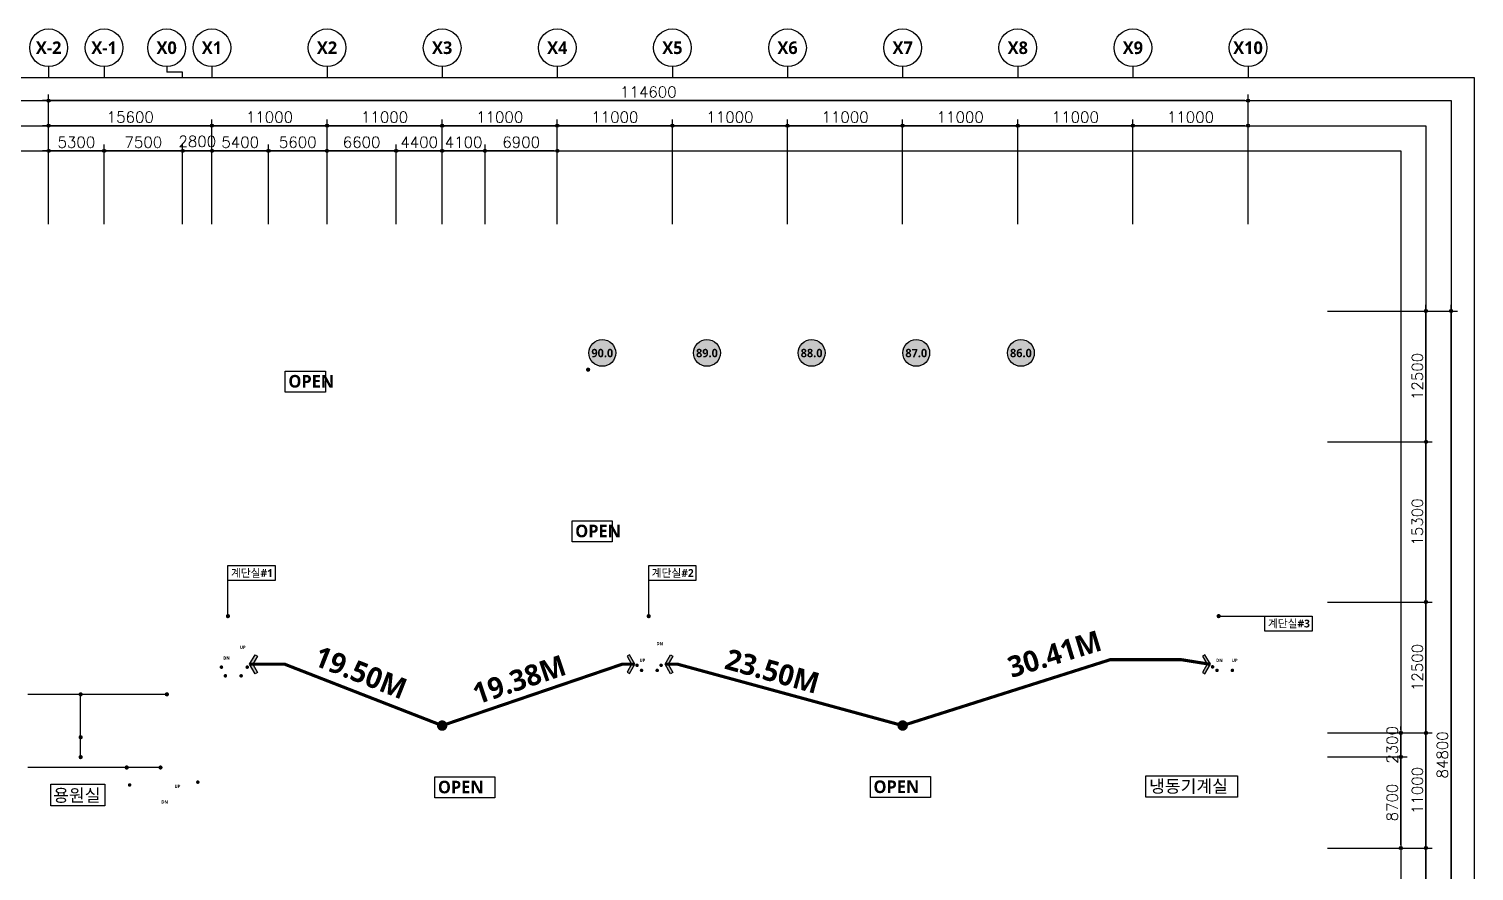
# Model space of a CAD drawing. Header units: millimetres. Extents: x 7833 to 190005487, y 7641 to 455456909.
# Drawn here: x 317895 to 455982, y 89215 to 169666 of the extents above; entities that cross this region are included whole.
import ezdxf
from ezdxf.enums import TextEntityAlignment as Align

# ---------------------------------------------------------------- set-up
doc = ezdxf.new("R2010")
doc.units = ezdxf.units.MM
doc.header["$LTSCALE"] = 200
doc.header["$MEASUREMENT"] = 0
doc.header["$PDSIZE"] = -10
doc.linetypes.add('HID', pattern=[2, 1.1, -0.9])
doc.layers.get('0').update_dxf_attribs({"linetype": 'CONTINUOUS'})
doc.layers.get('Defpoints').update_dxf_attribs({"color": 153, "linetype": 'CONTINUOUS'})
for name, color, linetype in [('A-ANNO-TEXT2', 3, 'CONTINUOUS'), ('DIM', 1, 'CONTINUOUS'), ('X-SEC-종$0$A-ST-AXIS-BUB', 7, 'CONTINUOUS'), ('도로레벨', 5, 'CONTINUOUS'), ('피난거리 계단 50', 130, 'HID')]:
    doc.layers.add(name, color=color, linetype=linetype)
doc.layers.add('Defpoint', color=161, linetype='CONTINUOUS', plot=False)
doc.styles.add('SH_대대리576', font='')
doc.styles.get("Standard").update_dxf_attribs({"font": 'SIMPLEX.shx'})
doc.styles.get('SH_대대리576').set_extended_font_data('NanumGothic', bold=True)
doc.dimstyles.new('SHP 600', dxfattribs={"dimscale": 300, "dimtxt": 3.5, "dimasz": 1, "dimexe": 2, "dimexo": 2, "dimgap": 1, "dimtad": 1, "dimdec": 0, "dimzin": 0, "dimdsep": 46, "dimtxsty": 'Standard', "dimblk": 'DIMDOT', "dimcen": 0.09, "dimclrt": 3, "dimadec": 0, "dimazin": 1, "dimtfac": 1, "dimtdec": 0, "dimtix": 1, "dimtmove": 2, "dimatfit": 0, "dimldrblk": 'DIMDOT', "dimfxl": 1, "dimtolj": 1, "dimtzin": 0, "dimarcsym": 0})

# ---------------------------------------------------------------- blocks, each defined once
blk = doc.blocks.new('DIMDOT')
at = {"color": 0}
blk.add_line((-2, 0), (2, 0), dxfattribs=at)
for radius in [0.5, 0.25]:
    blk.add_circle((0, 0), radius, dxfattribs=at)
blk = doc.blocks.new('*D1753')
at = {"color": 0, "lineweight": -2}
for p, q in [((319782, 151016), (319782, 163416)), ((434382, 151016), (434382, 163416)), ((434082, 162816), (320082, 162816))]:
    blk.add_line(p, q, dxfattribs=at)
at = {"layer": 'Defpoints', "color": 0}
for p in [(319782, 162816), (319782, 150416), (434382, 150416)]:
    blk.add_point(p, dxfattribs=at)
at = {"color": 0, "linetype": 'ByBlock', "lineweight": -2, "xscale": 300, "yscale": 300, "zscale": 300, "rotation": 180}
blk.add_blockref('DIMDOT', (319782, 162816), dxfattribs=at)
at = {"color": 0, "linetype": 'ByBlock', "lineweight": -2, "xscale": 300, "yscale": 300, "zscale": 300}
blk.add_blockref('DIMDOT', (434382, 162816), dxfattribs=at)
at = {"color": 3, "insert": (377082, 163642), "char_height": 1050, "attachment_point": 5}
blk.add_mtext('\\A1;114600', dxfattribs=at)
blk = doc.blocks.new('*D1754')
at = {"color": 0, "lineweight": -2}
for p, q in [((335382, 151016), (335382, 161016)), ((346082, 160416), (335682, 160416)), ((346382, 151016), (346382, 161016))]:
    blk.add_line(p, q, dxfattribs=at)
at = {"layer": 'Defpoints', "color": 0}
for p in [(335382, 160416), (335382, 150416), (346382, 150416)]:
    blk.add_point(p, dxfattribs=at)
at = {"color": 0, "linetype": 'ByBlock', "lineweight": -2, "xscale": 300, "yscale": 300, "zscale": 300, "rotation": 180}
blk.add_blockref('DIMDOT', (335382, 160416), dxfattribs=at)
at = {"color": 0, "linetype": 'ByBlock', "lineweight": -2, "xscale": 300, "yscale": 300, "zscale": 300}
blk.add_blockref('DIMDOT', (346382, 160416), dxfattribs=at)
at = {"color": 3, "insert": (340882, 161242), "char_height": 1050, "attachment_point": 5}
blk.add_mtext('\\A1;11000', dxfattribs=at)
blk = doc.blocks.new('*D1755')
at = {"color": 0, "lineweight": -2}
for p, q in [((346382, 151016), (346382, 161016)), ((357082, 160416), (346682, 160416)), ((357382, 151016), (357382, 161016))]:
    blk.add_line(p, q, dxfattribs=at)
at = {"layer": 'Defpoints', "color": 0}
for p in [(346382, 160416), (346382, 150416), (357382, 150416)]:
    blk.add_point(p, dxfattribs=at)
at = {"color": 0, "linetype": 'ByBlock', "lineweight": -2, "xscale": 300, "yscale": 300, "zscale": 300, "rotation": 180}
blk.add_blockref('DIMDOT', (346382, 160416), dxfattribs=at)
at = {"color": 0, "linetype": 'ByBlock', "lineweight": -2, "xscale": 300, "yscale": 300, "zscale": 300}
blk.add_blockref('DIMDOT', (357382, 160416), dxfattribs=at)
at = {"color": 3, "insert": (351882, 161242), "char_height": 1050, "attachment_point": 5}
blk.add_mtext('\\A1;11000', dxfattribs=at)
blk = doc.blocks.new('*D1756')
at = {"color": 0, "lineweight": -2}
for p, q in [((357382, 151016), (357382, 161016)), ((368082, 160416), (357682, 160416)), ((368382, 151016), (368382, 161016))]:
    blk.add_line(p, q, dxfattribs=at)
at = {"layer": 'Defpoints', "color": 0}
for p in [(357382, 160416), (357382, 150416), (368382, 150416)]:
    blk.add_point(p, dxfattribs=at)
at = {"color": 0, "linetype": 'ByBlock', "lineweight": -2, "xscale": 300, "yscale": 300, "zscale": 300, "rotation": 180}
blk.add_blockref('DIMDOT', (357382, 160416), dxfattribs=at)
at = {"color": 0, "linetype": 'ByBlock', "lineweight": -2, "xscale": 300, "yscale": 300, "zscale": 300}
blk.add_blockref('DIMDOT', (368382, 160416), dxfattribs=at)
at = {"color": 3, "insert": (362882, 161242), "char_height": 1050, "attachment_point": 5}
blk.add_mtext('\\A1;11000', dxfattribs=at)
blk = doc.blocks.new('*D1757')
at = {"color": 0, "lineweight": -2}
for p, q in [((368382, 151016), (368382, 161016)), ((379082, 160416), (368682, 160416)), ((379382, 151016), (379382, 161016))]:
    blk.add_line(p, q, dxfattribs=at)
at = {"layer": 'Defpoints', "color": 0}
for p in [(368382, 160416), (368382, 150416), (379382, 150416)]:
    blk.add_point(p, dxfattribs=at)
at = {"color": 0, "linetype": 'ByBlock', "lineweight": -2, "xscale": 300, "yscale": 300, "zscale": 300, "rotation": 180}
blk.add_blockref('DIMDOT', (368382, 160416), dxfattribs=at)
at = {"color": 0, "linetype": 'ByBlock', "lineweight": -2, "xscale": 300, "yscale": 300, "zscale": 300}
blk.add_blockref('DIMDOT', (379382, 160416), dxfattribs=at)
at = {"color": 3, "insert": (373882, 161242), "char_height": 1050, "attachment_point": 5}
blk.add_mtext('\\A1;11000', dxfattribs=at)
blk = doc.blocks.new('*D1758')
at = {"color": 0, "lineweight": -2}
for p, q in [((379382, 151016), (379382, 161016)), ((390082, 160416), (379682, 160416)), ((390382, 151016), (390382, 161016))]:
    blk.add_line(p, q, dxfattribs=at)
at = {"layer": 'Defpoints', "color": 0}
for p in [(379382, 160416), (379382, 150416), (390382, 150416)]:
    blk.add_point(p, dxfattribs=at)
at = {"color": 0, "linetype": 'ByBlock', "lineweight": -2, "xscale": 300, "yscale": 300, "zscale": 300, "rotation": 180}
blk.add_blockref('DIMDOT', (379382, 160416), dxfattribs=at)
at = {"color": 0, "linetype": 'ByBlock', "lineweight": -2, "xscale": 300, "yscale": 300, "zscale": 300}
blk.add_blockref('DIMDOT', (390382, 160416), dxfattribs=at)
at = {"color": 3, "insert": (384882, 161242), "char_height": 1050, "attachment_point": 5}
blk.add_mtext('\\A1;11000', dxfattribs=at)
blk = doc.blocks.new('*D1759')
at = {"color": 0, "lineweight": -2}
for p, q in [((390382, 151016), (390382, 161016)), ((401082, 160416), (390682, 160416)), ((401382, 151016), (401382, 161016))]:
    blk.add_line(p, q, dxfattribs=at)
at = {"layer": 'Defpoints', "color": 0}
for p in [(390382, 160416), (390382, 150416), (401382, 150416)]:
    blk.add_point(p, dxfattribs=at)
at = {"color": 0, "linetype": 'ByBlock', "lineweight": -2, "xscale": 300, "yscale": 300, "zscale": 300, "rotation": 180}
blk.add_blockref('DIMDOT', (390382, 160416), dxfattribs=at)
at = {"color": 0, "linetype": 'ByBlock', "lineweight": -2, "xscale": 300, "yscale": 300, "zscale": 300}
blk.add_blockref('DIMDOT', (401382, 160416), dxfattribs=at)
at = {"color": 3, "insert": (395882, 161242), "char_height": 1050, "attachment_point": 5}
blk.add_mtext('\\A1;11000', dxfattribs=at)
blk = doc.blocks.new('*D1760')
at = {"color": 0, "lineweight": -2}
for p, q in [((401382, 151016), (401382, 161016)), ((412082, 160416), (401682, 160416)), ((412382, 151016), (412382, 161016))]:
    blk.add_line(p, q, dxfattribs=at)
at = {"layer": 'Defpoints', "color": 0}
for p in [(401382, 160416), (401382, 150416), (412382, 150416)]:
    blk.add_point(p, dxfattribs=at)
at = {"color": 0, "linetype": 'ByBlock', "lineweight": -2, "xscale": 300, "yscale": 300, "zscale": 300, "rotation": 180}
blk.add_blockref('DIMDOT', (401382, 160416), dxfattribs=at)
at = {"color": 0, "linetype": 'ByBlock', "lineweight": -2, "xscale": 300, "yscale": 300, "zscale": 300}
blk.add_blockref('DIMDOT', (412382, 160416), dxfattribs=at)
at = {"color": 3, "insert": (406882, 161242), "char_height": 1050, "attachment_point": 5}
blk.add_mtext('\\A1;11000', dxfattribs=at)
blk = doc.blocks.new('*D1761')
at = {"color": 0, "lineweight": -2}
for p, q in [((412382, 151016), (412382, 161016)), ((423082, 160416), (412682, 160416)), ((423382, 151016), (423382, 161016))]:
    blk.add_line(p, q, dxfattribs=at)
at = {"layer": 'Defpoints', "color": 0}
for p in [(412382, 160416), (412382, 150416), (423382, 150416)]:
    blk.add_point(p, dxfattribs=at)
at = {"color": 0, "linetype": 'ByBlock', "lineweight": -2, "xscale": 300, "yscale": 300, "zscale": 300, "rotation": 180}
blk.add_blockref('DIMDOT', (412382, 160416), dxfattribs=at)
at = {"color": 0, "linetype": 'ByBlock', "lineweight": -2, "xscale": 300, "yscale": 300, "zscale": 300}
blk.add_blockref('DIMDOT', (423382, 160416), dxfattribs=at)
at = {"color": 3, "insert": (417882, 161242), "char_height": 1050, "attachment_point": 5}
blk.add_mtext('\\A1;11000', dxfattribs=at)
blk = doc.blocks.new('*D1762')
at = {"color": 0, "lineweight": -2}
for p, q in [((423382, 151016), (423382, 161016)), ((434082, 160416), (423682, 160416)), ((434382, 151016), (434382, 161016))]:
    blk.add_line(p, q, dxfattribs=at)
at = {"layer": 'Defpoints', "color": 0}
for p in [(423382, 160416), (423382, 150416), (434382, 150416)]:
    blk.add_point(p, dxfattribs=at)
at = {"color": 0, "linetype": 'ByBlock', "lineweight": -2, "xscale": 300, "yscale": 300, "zscale": 300, "rotation": 180}
blk.add_blockref('DIMDOT', (423382, 160416), dxfattribs=at)
at = {"color": 0, "linetype": 'ByBlock', "lineweight": -2, "xscale": 300, "yscale": 300, "zscale": 300}
blk.add_blockref('DIMDOT', (434382, 160416), dxfattribs=at)
at = {"color": 3, "insert": (428882, 161242), "char_height": 1050, "attachment_point": 5}
blk.add_mtext('\\A1;11000', dxfattribs=at)
blk = doc.blocks.new('*D1763')
at = {"color": 0, "lineweight": -2}
for p, q in [((319782, 151016), (319782, 161016)), ((335082, 160416), (320082, 160416)), ((335382, 151016), (335382, 161016))]:
    blk.add_line(p, q, dxfattribs=at)
at = {"layer": 'Defpoints', "color": 0}
for p in [(319782, 160416), (319782, 150416), (335382, 150416)]:
    blk.add_point(p, dxfattribs=at)
at = {"color": 0, "linetype": 'ByBlock', "lineweight": -2, "xscale": 300, "yscale": 300, "zscale": 300, "rotation": 180}
blk.add_blockref('DIMDOT', (319782, 160416), dxfattribs=at)
at = {"color": 0, "linetype": 'ByBlock', "lineweight": -2, "xscale": 300, "yscale": 300, "zscale": 300}
blk.add_blockref('DIMDOT', (335382, 160416), dxfattribs=at)
at = {"color": 3, "insert": (327582, 161242), "char_height": 1050, "attachment_point": 5}
blk.add_mtext('\\A1;15600', dxfattribs=at)
blk = doc.blocks.new('*D1764')
at = {"color": 0, "lineweight": -2}
for p, q in [((319782, 151016), (319782, 158616)), ((324782, 158016), (320082, 158016)), ((325082, 151016), (325082, 158616))]:
    blk.add_line(p, q, dxfattribs=at)
at = {"layer": 'Defpoints', "color": 0}
for p in [(319782, 158016), (319782, 150416), (325082, 150416)]:
    blk.add_point(p, dxfattribs=at)
at = {"color": 0, "linetype": 'ByBlock', "lineweight": -2, "xscale": 300, "yscale": 300, "zscale": 300, "rotation": 180}
blk.add_blockref('DIMDOT', (319782, 158016), dxfattribs=at)
at = {"color": 0, "linetype": 'ByBlock', "lineweight": -2, "xscale": 300, "yscale": 300, "zscale": 300}
blk.add_blockref('DIMDOT', (325082, 158016), dxfattribs=at)
at = {"color": 3, "insert": (322432, 158842), "char_height": 1050, "attachment_point": 5}
blk.add_mtext('\\A1;5300', dxfattribs=at)
blk = doc.blocks.new('*D1765')
at = {"color": 0, "lineweight": -2}
for p, q in [((325082, 151016), (325082, 158616)), ((332282, 158016), (325382, 158016)), ((332582, 151016), (332582, 158616))]:
    blk.add_line(p, q, dxfattribs=at)
at = {"layer": 'Defpoints', "color": 0}
for p in [(325082, 158016), (325082, 150416), (332582, 150416)]:
    blk.add_point(p, dxfattribs=at)
at = {"color": 0, "linetype": 'ByBlock', "lineweight": -2, "xscale": 300, "yscale": 300, "zscale": 300, "rotation": 180}
blk.add_blockref('DIMDOT', (325082, 158016), dxfattribs=at)
at = {"color": 0, "linetype": 'ByBlock', "lineweight": -2, "xscale": 300, "yscale": 300, "zscale": 300}
blk.add_blockref('DIMDOT', (332582, 158016), dxfattribs=at)
at = {"color": 3, "insert": (328832, 158842), "char_height": 1050, "attachment_point": 5}
blk.add_mtext('\\A1;7500', dxfattribs=at)
blk = doc.blocks.new('*D1766')
at = {"color": 0, "lineweight": -2}
for p, q in [((332582, 151016), (332582, 158616)), ((335082, 158016), (332882, 158016)), ((335382, 151016), (335382, 158616))]:
    blk.add_line(p, q, dxfattribs=at)
at = {"layer": 'Defpoints', "color": 0}
for p in [(332582, 158016), (332582, 150416), (335382, 150416)]:
    blk.add_point(p, dxfattribs=at)
at = {"color": 0, "linetype": 'ByBlock', "lineweight": -2, "xscale": 300, "yscale": 300, "zscale": 300, "rotation": 180}
blk.add_blockref('DIMDOT', (332582, 158016), dxfattribs=at)
at = {"color": 0, "linetype": 'ByBlock', "lineweight": -2, "xscale": 300, "yscale": 300, "zscale": 300}
blk.add_blockref('DIMDOT', (335382, 158016), dxfattribs=at)
at = {"color": 3, "insert": (333982, 158917), "char_height": 1050, "attachment_point": 5}
blk.add_mtext('\\A1;2800', dxfattribs=at)
blk = doc.blocks.new('*D1767')
at = {"color": 0, "lineweight": -2}
for p, q in [((335382, 151016), (335382, 158616)), ((340482, 158016), (335682, 158016)), ((340782, 151016), (340782, 158616))]:
    blk.add_line(p, q, dxfattribs=at)
at = {"layer": 'Defpoints', "color": 0}
for p in [(335382, 158016), (335382, 150416), (340782, 150416)]:
    blk.add_point(p, dxfattribs=at)
at = {"color": 0, "linetype": 'ByBlock', "lineweight": -2, "xscale": 300, "yscale": 300, "zscale": 300, "rotation": 180}
blk.add_blockref('DIMDOT', (335382, 158016), dxfattribs=at)
at = {"color": 0, "linetype": 'ByBlock', "lineweight": -2, "xscale": 300, "yscale": 300, "zscale": 300}
blk.add_blockref('DIMDOT', (340782, 158016), dxfattribs=at)
at = {"color": 3, "insert": (338082, 158842), "char_height": 1050, "attachment_point": 5}
blk.add_mtext('\\A1;5400', dxfattribs=at)
blk = doc.blocks.new('*D1768')
at = {"color": 0, "lineweight": -2}
for p, q in [((340782, 151016), (340782, 158616)), ((346082, 158016), (341082, 158016)), ((346382, 151016), (346382, 158616))]:
    blk.add_line(p, q, dxfattribs=at)
at = {"layer": 'Defpoints', "color": 0}
for p in [(340782, 158016), (340782, 150416), (346382, 150416)]:
    blk.add_point(p, dxfattribs=at)
at = {"color": 0, "linetype": 'ByBlock', "lineweight": -2, "xscale": 300, "yscale": 300, "zscale": 300, "rotation": 180}
blk.add_blockref('DIMDOT', (340782, 158016), dxfattribs=at)
at = {"color": 0, "linetype": 'ByBlock', "lineweight": -2, "xscale": 300, "yscale": 300, "zscale": 300}
blk.add_blockref('DIMDOT', (346382, 158016), dxfattribs=at)
at = {"color": 3, "insert": (343582, 158842), "char_height": 1050, "attachment_point": 5}
blk.add_mtext('\\A1;5600', dxfattribs=at)
blk = doc.blocks.new('*D1769')
at = {"color": 0, "lineweight": -2}
for p, q in [((346382, 151016), (346382, 158616)), ((352682, 158016), (346682, 158016)), ((352982, 151016), (352982, 158616))]:
    blk.add_line(p, q, dxfattribs=at)
at = {"layer": 'Defpoints', "color": 0}
for p in [(346382, 158016), (346382, 150416), (352982, 150416)]:
    blk.add_point(p, dxfattribs=at)
at = {"color": 0, "linetype": 'ByBlock', "lineweight": -2, "xscale": 300, "yscale": 300, "zscale": 300, "rotation": 180}
blk.add_blockref('DIMDOT', (346382, 158016), dxfattribs=at)
at = {"color": 0, "linetype": 'ByBlock', "lineweight": -2, "xscale": 300, "yscale": 300, "zscale": 300}
blk.add_blockref('DIMDOT', (352982, 158016), dxfattribs=at)
at = {"color": 3, "insert": (349682, 158842), "char_height": 1050, "attachment_point": 5}
blk.add_mtext('\\A1;6600', dxfattribs=at)
blk = doc.blocks.new('*D1770')
at = {"color": 0, "lineweight": -2}
for p, q in [((352982, 151016), (352982, 158616)), ((357082, 158016), (353282, 158016)), ((357382, 151016), (357382, 158616))]:
    blk.add_line(p, q, dxfattribs=at)
at = {"layer": 'Defpoints', "color": 0}
for p in [(352982, 158016), (352982, 150416), (357382, 150416)]:
    blk.add_point(p, dxfattribs=at)
at = {"color": 0, "linetype": 'ByBlock', "lineweight": -2, "xscale": 300, "yscale": 300, "zscale": 300, "rotation": 180}
blk.add_blockref('DIMDOT', (352982, 158016), dxfattribs=at)
at = {"color": 0, "linetype": 'ByBlock', "lineweight": -2, "xscale": 300, "yscale": 300, "zscale": 300}
blk.add_blockref('DIMDOT', (357382, 158016), dxfattribs=at)
at = {"color": 3, "insert": (355182, 158842), "char_height": 1050, "attachment_point": 5}
blk.add_mtext('\\A1;4400', dxfattribs=at)
blk = doc.blocks.new('*D1771')
at = {"color": 0, "lineweight": -2}
for p, q in [((357382, 151016), (357382, 158616)), ((361182, 158016), (357682, 158016)), ((361482, 151016), (361482, 158616))]:
    blk.add_line(p, q, dxfattribs=at)
at = {"layer": 'Defpoints', "color": 0}
for p in [(357382, 158016), (357382, 150416), (361482, 150416)]:
    blk.add_point(p, dxfattribs=at)
at = {"color": 0, "linetype": 'ByBlock', "lineweight": -2, "xscale": 300, "yscale": 300, "zscale": 300, "rotation": 180}
blk.add_blockref('DIMDOT', (357382, 158016), dxfattribs=at)
at = {"color": 0, "linetype": 'ByBlock', "lineweight": -2, "xscale": 300, "yscale": 300, "zscale": 300}
blk.add_blockref('DIMDOT', (361482, 158016), dxfattribs=at)
at = {"color": 3, "insert": (359432, 158842), "char_height": 1050, "attachment_point": 5}
blk.add_mtext('\\A1;4100', dxfattribs=at)
blk = doc.blocks.new('*D1772')
at = {"color": 0, "lineweight": -2}
for p, q in [((361482, 151016), (361482, 158616)), ((368082, 158016), (361782, 158016)), ((368382, 151016), (368382, 158616))]:
    blk.add_line(p, q, dxfattribs=at)
at = {"layer": 'Defpoints', "color": 0}
for p in [(361482, 158016), (361482, 150416), (368382, 150416)]:
    blk.add_point(p, dxfattribs=at)
at = {"color": 0, "linetype": 'ByBlock', "lineweight": -2, "xscale": 300, "yscale": 300, "zscale": 300, "rotation": 180}
blk.add_blockref('DIMDOT', (361482, 158016), dxfattribs=at)
at = {"color": 0, "linetype": 'ByBlock', "lineweight": -2, "xscale": 300, "yscale": 300, "zscale": 300}
blk.add_blockref('DIMDOT', (368382, 158016), dxfattribs=at)
at = {"color": 3, "insert": (364932, 158842), "char_height": 1050, "attachment_point": 5}
blk.add_mtext('\\A1;6900', dxfattribs=at)
blk = doc.blocks.new('X-SEC-종$0$A-ST-AXIS-BUB-1')
at = {"layer": 'X-SEC-종$0$A-ST-AXIS-BUB'}
blk.add_line((0, 350), (0, 0), dxfattribs=at)
blk.add_circle((0, 950), 600, dxfattribs=at)
blk = doc.blocks.new('A$C75C439D1')
at = {"layer": 'X-SEC-종$0$A-ST-AXIS-BUB'}
blk.add_line((1800, 1050, -103000), (1800, 525, -103000), dxfattribs=at)
at = {"layer": 'X-SEC-종$0$A-ST-AXIS-BUB', "elevation": -103000}
blk.add_lwpolyline([(3323, 0), (3323, 525), (1800, 525)], dxfattribs=at)
at = {"layer": 'X-SEC-종$0$A-ST-AXIS-BUB'}
blk.add_circle((1800, 2850, -103000), 1800, dxfattribs=at)
blk = doc.blocks.new('*D1957')
at = {"color": 0, "lineweight": -2}
for p, q in [((441982, 142716), (451982, 142716)), ((451382, 130516), (451382, 142416)), ((441982, 130216), (451982, 130216))]:
    blk.add_line(p, q, dxfattribs=at)
at = {"layer": 'Defpoints', "color": 0}
for p in [(441382, 142716), (451382, 142716), (441382, 130216)]:
    blk.add_point(p, dxfattribs=at)
at = {"color": 0, "linetype": 'ByBlock', "lineweight": -2, "xscale": 300, "yscale": 300, "zscale": 300}
for p, rotation in [((451382, 142716), 90), ((451382, 130216), 270)]:
    blk.add_blockref('DIMDOT', p, dxfattribs=dict(at, rotation=rotation))
at = {"color": 3, "insert": (450556, 136466), "char_height": 1050, "attachment_point": 5, "rotation": 90}
blk.add_mtext('\\A1;12500', dxfattribs=at)
blk = doc.blocks.new('*D1958')
at = {"color": 0, "lineweight": -2}
for p, q in [((441982, 130216), (451982, 130216)), ((451382, 115216), (451382, 129916)), ((441982, 114916), (451982, 114916))]:
    blk.add_line(p, q, dxfattribs=at)
at = {"layer": 'Defpoints', "color": 0}
for p in [(441382, 130216), (451382, 130216), (441382, 114916)]:
    blk.add_point(p, dxfattribs=at)
at = {"color": 0, "linetype": 'ByBlock', "lineweight": -2, "xscale": 300, "yscale": 300, "zscale": 300}
for p, rotation in [((451382, 130216), 90), ((451382, 114916), 270)]:
    blk.add_blockref('DIMDOT', p, dxfattribs=dict(at, rotation=rotation))
at = {"color": 3, "insert": (450556, 122566), "char_height": 1050, "attachment_point": 5, "rotation": 90}
blk.add_mtext('\\A1;15300', dxfattribs=at)
blk = doc.blocks.new('*D1959')
at = {"color": 0, "lineweight": -2}
for p, q in [((441982, 114916), (451982, 114916)), ((451382, 102716), (451382, 114616)), ((441982, 102416), (451982, 102416))]:
    blk.add_line(p, q, dxfattribs=at)
at = {"layer": 'Defpoints', "color": 0}
for p in [(441382, 114916), (451382, 114916), (441382, 102416)]:
    blk.add_point(p, dxfattribs=at)
at = {"color": 0, "linetype": 'ByBlock', "lineweight": -2, "xscale": 300, "yscale": 300, "zscale": 300}
for p, rotation in [((451382, 114916), 90), ((451382, 102416), 270)]:
    blk.add_blockref('DIMDOT', p, dxfattribs=dict(at, rotation=rotation))
at = {"color": 3, "insert": (450556, 108666), "char_height": 1050, "attachment_point": 5, "rotation": 90}
blk.add_mtext('\\A1;12500', dxfattribs=at)
blk = doc.blocks.new('*D1960')
at = {"color": 0, "lineweight": -2}
for p, q in [((441982, 102416), (451982, 102416)), ((451382, 91716), (451382, 102116)), ((441982, 91416), (451982, 91416))]:
    blk.add_line(p, q, dxfattribs=at)
at = {"layer": 'Defpoints', "color": 0}
for p in [(441382, 102416), (451382, 102416), (441382, 91416)]:
    blk.add_point(p, dxfattribs=at)
at = {"color": 0, "linetype": 'ByBlock', "lineweight": -2, "xscale": 300, "yscale": 300, "zscale": 300}
for p, rotation in [((451382, 102416), 90), ((451382, 91416), 270)]:
    blk.add_blockref('DIMDOT', p, dxfattribs=dict(at, rotation=rotation))
at = {"color": 3, "insert": (450556, 96916), "char_height": 1050, "attachment_point": 5, "rotation": 90}
blk.add_mtext('\\A1;11000', dxfattribs=at)
blk = doc.blocks.new('*D1961')
at = {"color": 0, "lineweight": -2}
for p, q in [((441982, 102416), (449582, 102416)), ((448982, 102716), (448982, 103016)), ((448982, 100116), (448982, 102416)), ((441982, 100116), (449582, 100116)), ((448982, 99816), (448982, 99516))]:
    blk.add_line(p, q, dxfattribs=at)
at = {"layer": 'Defpoints', "color": 0}
for p in [(441382, 102416), (448982, 102416), (441382, 100116)]:
    blk.add_point(p, dxfattribs=at)
at = {"color": 0, "linetype": 'ByBlock', "lineweight": -2, "xscale": 300, "yscale": 300, "zscale": 300}
for p, rotation in [((448982, 102416), 270), ((448982, 100116), 90)]:
    blk.add_blockref('DIMDOT', p, dxfattribs=dict(at, rotation=rotation))
at = {"color": 3, "insert": (448156, 101266), "char_height": 1050, "attachment_point": 5, "rotation": 90}
blk.add_mtext('\\A1;2300', dxfattribs=at)
blk = doc.blocks.new('*D1962')
at = {"color": 0, "lineweight": -2}
for p, q in [((441982, 100116), (449582, 100116)), ((448982, 91716), (448982, 99816)), ((441982, 91416), (449582, 91416))]:
    blk.add_line(p, q, dxfattribs=at)
at = {"layer": 'Defpoints', "color": 0}
for p in [(441382, 100116), (448982, 100116), (441382, 91416)]:
    blk.add_point(p, dxfattribs=at)
at = {"color": 0, "linetype": 'ByBlock', "lineweight": -2, "xscale": 300, "yscale": 300, "zscale": 300}
for p, rotation in [((448982, 100116), 90), ((448982, 91416), 270)]:
    blk.add_blockref('DIMDOT', p, dxfattribs=dict(at, rotation=rotation))
at = {"color": 3, "insert": (448156, 95766), "char_height": 1050, "attachment_point": 5, "rotation": 90}
blk.add_mtext('\\A1;8700', dxfattribs=at)
blk = doc.blocks.new('*D1963')
at = {"color": 0, "lineweight": -2}
for p, q in [((441982, 91416), (451982, 91416)), ((451382, 80716), (451382, 91116)), ((441982, 80416), (451982, 80416))]:
    blk.add_line(p, q, dxfattribs=at)
at = {"layer": 'Defpoints', "color": 0}
for p in [(441382, 91416), (451382, 91416), (441382, 80416)]:
    blk.add_point(p, dxfattribs=at)
at = {"color": 0, "linetype": 'ByBlock', "lineweight": -2, "xscale": 300, "yscale": 300, "zscale": 300}
for p, rotation in [((451382, 91416), 90), ((451382, 80416), 270)]:
    blk.add_blockref('DIMDOT', p, dxfattribs=dict(at, rotation=rotation))
at = {"color": 3, "insert": (450556, 85916), "char_height": 1050, "attachment_point": 5, "rotation": 90}
blk.add_mtext('\\A1;11000', dxfattribs=at)
blk = doc.blocks.new('*D1966')
at = {"color": 0, "lineweight": -2}
for p, q in [((441982, 142716), (454382, 142716)), ((453782, 58216), (453782, 142416)), ((441982, 57916), (454382, 57916))]:
    blk.add_line(p, q, dxfattribs=at)
at = {"layer": 'Defpoints', "color": 0}
for p in [(441382, 142716), (453782, 142716), (441382, 57916)]:
    blk.add_point(p, dxfattribs=at)
at = {"color": 0, "linetype": 'ByBlock', "lineweight": -2, "xscale": 300, "yscale": 300, "zscale": 300}
for p, rotation in [((453782, 142716), 90), ((453782, 57916), 270)]:
    blk.add_blockref('DIMDOT', p, dxfattribs=dict(at, rotation=rotation))
at = {"color": 3, "insert": (452956, 100316), "char_height": 1050, "attachment_point": 5, "rotation": 90}
blk.add_mtext('\\A1;84800', dxfattribs=at)
blk = doc.blocks.new('*D1983')
at = {"color": 0, "lineweight": -2}
blk.add_arc((434382, 69416), 2037, 98.44788, 217.82515, dxfattribs=at)
at = {"layer": 'Defpoints', "color": 0}
for p in [(434382, 91716), (432931, 70846), (434382, 69416), (434382, 69416), (423382, 57916)]:
    blk.add_point(p, dxfattribs=at)
at = {"color": 0, "linetype": 'ByBlock', "lineweight": -2, "xscale": 300, "yscale": 300, "zscale": 300}
for p, rotation in [((434382, 71453), 4.223939572344534), ((432974, 67945), 312.0490904476734)]:
    blk.add_blockref('DIMDOT', p, dxfattribs=dict(at, rotation=rotation))
at = {"color": 3, "insert": (431699, 70493), "char_height": 1050, "attachment_point": 5, "rotation": 68.13652}
blk.add_mtext('\\A1;136%%d', dxfattribs=at)
blk = doc.blocks.new('A$C042448C2')
at = {"layer": '피난거리 계단 50', "linetype": 'HID', "ltscale": 5}
h = blk.add_hatch(color=256, dxfattribs=at)
h.dxf.hatch_style = 1
h.paths.add_polyline_path([(902, 0), (1804, 515), (1676, 739), (902, 296), (128, 739), (0, 515)])
at = {"layer": '피난거리 계단 50', "linetype": 'HID', "ltscale": 5, "elevation": 206000}
blk.add_lwpolyline([(902, 0), (1804, 515), (1676, 739), (902, 296), (128, 739), (0, 515), (902, 0)], dxfattribs=at)

msp = doc.modelspace()

# ---------------------------------------------------------------- hatches: boundary and pattern name
at = {"layer": '도로레벨', "linetype": 'Continuous', "true_color": 0xffffff}
h = msp.add_hatch(color=7, dxfattribs=at)
edge = h.paths.add_edge_path()
edge.add_arc((372681.8, 138716.3), 1279.4, 0, 360)
h = msp.add_hatch(color=7, dxfattribs=at)
edge = h.paths.add_edge_path()
edge.add_arc((382681.8, 138716.3), 1279.4, 0, 360)
h = msp.add_hatch(color=7, dxfattribs=at)
edge = h.paths.add_edge_path()
edge.add_arc((392681.8, 138716.3), 1279.4, 0, 360)
h = msp.add_hatch(color=7, dxfattribs=at)
edge = h.paths.add_edge_path()
edge.add_arc((402681.8, 138716.3), 1279.4, 0, 360)
h = msp.add_hatch(color=7, dxfattribs=at)
edge = h.paths.add_edge_path()
edge.add_arc((412681.8, 138716.3), 1279.4, 0, 360)

# ---------------------------------------------------------------- linework, layer by layer
at = {"elevation": 103000}
for points in [[(342388.2, 136986.8), (346229.5, 136986.8), (346229.5, 134968.6), (342388.2, 134968.6)], [(369795.1, 122682.6), (373636.3, 122682.6), (373636.3, 120664.4), (369795.1, 120664.4)], [(336912.8, 118395.3), (341422.8, 118395.3), (341422.8, 116965.3), (336912.8, 116965.3)], [(377116.8, 118395.3), (381626.8, 118395.3), (381626.8, 116965.3), (377116.8, 116965.3)], [(435992.8, 113570.3), (440502.8, 113570.3), (440502.8, 112140.3), (435992.8, 112140.3)], [(356674.3, 98222.4), (362410.2, 98222.4), (362410.2, 96204.2), (356674.3, 96204.2)], [(398294.8, 98252.2), (404030.7, 98252.2), (404030.7, 96234.1), (398294.8, 96234.1)], [(424603.7, 98301.7), (433382.3, 98301.7), (433382.3, 96283.5), (424603.7, 96283.5)], [(319991, 97530), (325148.1, 97530), (325148.1, 95452.9), (319991, 95452.9)]]:
    msp.add_lwpolyline(points, close=True, dxfattribs=at)
at = {"const_width": 200, "elevation": 103000}
for points in [[(371226.8, 137115.3, 1), (371426.8, 137115.3, 1)], [(336812.8, 113570.3, 1), (337012.8, 113570.3, 1)], [(377016.8, 113570.3, 1), (377216.8, 113570.3, 1)], [(431476.8, 113570.3, 1), (431676.8, 113570.3, 1)], [(322737.7, 106099.7, 1), (322937.7, 106099.7, 1)], [(330975.9, 106099.7, 1), (331175.9, 106099.7, 1)], [(322737.7, 102000.3, 1), (322937.7, 102000.3, 1)], [(322737.7, 100105.3, 1), (322937.7, 100105.3, 1)], [(327137.8, 99110.3, 1), (327337.8, 99110.3, 1)], [(330367.8, 99110.3, 1), (330567.8, 99110.3, 1)]]:
    msp.add_lwpolyline(points, format="xyb", close=True, dxfattribs=at)
at = {"elevation": 103000}
for points in [[(336912.8, 113570.3), (336912.8, 116965.3)], [(377116.8, 113570.3), (377116.8, 116965.3)], [(431576.8, 113570.3), (435992.8, 113570.3)], [(331075.9, 106099.7), (317807.8, 106099.7)], [(322837.7, 100105.3), (322837.7, 106099.7)], [(330467.8, 99110.3), (327237.8, 99110.3), (317807.8, 99110.3)]]:
    msp.add_lwpolyline(points, dxfattribs=at)
at = {"color": 12, "const_width": 168.8, "elevation": 103000}
for points in [[(336204.1, 108696.1, 1), (336372.9, 108696.1, 1)], [(336583.6, 107867.8, 1), (336752.3, 107867.8, 1)], [(338087.5, 107867.8, 1), (338256.2, 107867.8, 1)], [(338672.8, 108696.1, 1), (338841.6, 108696.1, 1)], [(375918.7, 108873.6, 1), (376087.5, 108873.6, 1)], [(376348.7, 108386.7, 1), (376517.4, 108386.7, 1)], [(377843.1, 108386.7, 1), (378011.9, 108386.7, 1)], [(378220.2, 108873.6, 1), (378388.9, 108873.6, 1)], [(430909.2, 108725.7, 1), (431077.9, 108725.7, 1)], [(431332.6, 108386.7, 1), (431501.3, 108386.7, 1)], [(432803.8, 108386.7, 1), (432972.6, 108386.7, 1)], [(327434.7, 97442.9, 1), (327603.4, 97442.9, 1)], [(333951, 97712.5, 1), (334119.8, 97712.5, 1)]]:
    msp.add_lwpolyline(points, format="xyb", close=True, dxfattribs=at)
at = {"layer": 'Defpoint', "elevation": 103000}
for points in [[(455981.8, 36444.9), (284781.8, 36444.9), (284781.8, 165016.3), (455981.8, 165016.3)], [(453781.8, 38644.9), (286981.8, 38644.9), (286981.8, 162816.3), (453781.8, 162816.3)], [(451381.8, 41044.9), (289381.8, 41044.9), (289381.8, 160416.3), (451381.8, 160416.3)], [(448981.8, 43444.9), (291781.8, 43444.9), (291781.8, 158016.3), (448981.8, 158016.3)]]:
    msp.add_lwpolyline(points, close=True, dxfattribs=at)
at = {"layer": 'DIM', "const_width": 500, "elevation": 103000}
msp.add_lwpolyline([(357131.8, 103116.3, 1), (357631.8, 103116.3, 1)], format="xyb", close=True, dxfattribs=at)
at = {"layer": 'DIM', "const_width": 500}
msp.add_lwpolyline([(401131.8, 103116.3, 1), (401631.8, 103116.3, 1)], format="xyb", close=True, dxfattribs=at)
at = {"layer": '도로레벨', "color": 7, "linetype": 'Continuous'}
for centre in [(372681.8, 138716.3, 103000), (382681.8, 138716.3, 103000), (392681.8, 138716.3, 103000), (402681.8, 138716.3, 103000), (412681.8, 138716.3, 103000)]:
    msp.add_circle(centre, 1279.4, dxfattribs=at)
at = {"layer": '피난거리 계단 50', "linetype": 'HID', "ltscale": 5, "const_width": 300, "elevation": 103000}
for points in [[(357381.8, 103116.3), (342341, 108976.3), (338981.8, 108976.3)], [(357381.8, 103116.3), (374575.7, 108976.3), (375781.8, 108976.3)], [(401381.8, 103116.3), (379888, 108976.3), (378681.8, 108976.3)]]:
    msp.add_lwpolyline(points, dxfattribs=at)
at = {"layer": '피난거리 계단 50', "linetype": 'HID', "ltscale": 5, "const_width": 300}
msp.add_lwpolyline([(430781.8, 108966.3), (428031.8, 109406.3), (421201.7, 109406.3), (401381.8, 103116.3)], dxfattribs=at)

# ---------------------------------------------------------------- block references
at = {"xscale": -1, "rotation": 270}
for p in [(338984.8, 108064.3, -206000), (378684.8, 108064.3, -206000)]:
    msp.add_blockref('A$C042448C2', p, dxfattribs=at)
at = {"rotation": 90}
for p in [(375781.8, 108074.3, -103000), (430781.8, 108064.3, -206000)]:
    msp.add_blockref('A$C042448C2', p, dxfattribs=at)
at = {"layer": 'X-SEC-종$0$A-ST-AXIS-BUB', "xscale": 3, "yscale": 3, "zscale": 3}
for p in [(319781.8, 165016.3, 103000), (325081.8, 165016.3, 103000), (335381.8, 165016.3, 103000), (346381.8, 165016.3, 103000), (357381.8, 165016.3, 103000), (368381.8, 165016.3, 103000), (379381.8, 165016.3, 103000), (390381.8, 165016.3, 103000), (401381.8, 165016.3, 103000), (412381.8, 165016.3, 103000), (423381.8, 165016.3, 103000), (434381.8, 165016.3, 103000)]:
    msp.add_blockref('X-SEC-종$0$A-ST-AXIS-BUB-1', p, dxfattribs=at)
at = {"layer": 'X-SEC-종$0$A-ST-AXIS-BUB'}
msp.add_blockref('A$C75C439D1', (329258.9, 165016.3), dxfattribs=at)

# ---------------------------------------------------------------- texts
at = {"layer": 'A-ANNO-TEXT2', "color": 6, "style": 'SH_대대리576'}
for s, p in [('90.0', (372682.4, 138703.1, 103000)), ('89.0', (382682.4, 138703.1, 103000)), ('88.0', (392682.4, 138703.1, 103000)), ('87.0', (402682.4, 138703.1, 103000)), ('86.0', (412682.4, 138703.1, 103000))]:
    msp.add_text(s, height=800, dxfattribs=at).set_placement(p, align=Align.MIDDLE_CENTER)
at = {"layer": 'A-ANNO-TEXT2', "style": 'SH_대대리576'}
for s, height, p in [('OPEN', 1200, (342688.3, 135405.9, 103000)), ('OPEN', 1200, (370095.1, 121101.7, 103000)), ('계단실#1', 750, (337201.6, 117315.1, 103000)), ('계단실#2', 750, (377405.7, 117315.1, 103000)), ('계단실#3', 750, (436281.6, 112490.1, 103000)), ('UP', 300, (338044.8, 110444, 103000)), ('DN', 300, (377858.9, 110796.7, 103000)), ('DN', 300, (336465.5, 109417, 103000)), ('UP', 300, (376241, 109197.5, 103000)), ('DN', 300, (431335.1, 109197.5, 103000)), ('UP', 300, (432833.8, 109197.5, 103000)), ('냉동기계실', 1200, (424932.9, 96720.9, 103000)), ('용원실', 1200, (320216.5, 95850.2, 103000)), ('UP', 300, (331815.3, 97156.1, 103000)), ('OPEN', 1200, (356974.3, 96641.6, 103000)), ('OPEN', 1200, (398594.9, 96671.4, 103000)), ('DN', 300, (330555.9, 95669.5, 103000))]:
    msp.add_text(s, height=height, dxfattribs=at).set_placement(p)
at = {"layer": 'X-SEC-종$0$A-ST-AXIS-BUB', "style": 'SH_대대리576'}
for s, p in [('X-2', (319781.8, 167866.3, 103000)), ('X-1', (325081.8, 167866.3, 103000)), ('X0', (331058.9, 167866.3, 103000)), ('X1', (335381.8, 167866.3, 103000)), ('X2', (346381.8, 167866.3, 103000)), ('X3', (357381.8, 167866.3, 103000)), ('X4', (368381.8, 167866.3, 103000)), ('X5', (379381.8, 167866.3, 103000)), ('X6', (390381.8, 167866.3, 103000)), ('X7', (401381.8, 167866.3, 103000)), ('X8', (412381.8, 167866.3, 103000)), ('X9', (423381.8, 167866.3, 103000)), ('X10', (434381.8, 167866.3, 103000))]:
    msp.add_text(s, height=1200, dxfattribs=at).set_placement(p, align=Align.MIDDLE_CENTER)
at = {"layer": '피난거리 계단 50', "linetype": 'HID', "ltscale": 5, "style": 'SH_대대리576'}
for s, rotation, p in [('30.41M', 17.060568, (411801.7, 107664.7, 103000)), ('19.50M', 338.496876, (344971.5, 108946.5, 206000)), ('19.38M', 18.603225, (360714, 105110.9, 206000)), ('23.50M', 344.532842, (384250.3, 108578.3, 206000))]:
    msp.add_text(s, height=2000, rotation=rotation, dxfattribs=at).set_placement(p)

# ---------------------------------------------------------------- dimensions: what is measured, and where the dimension line sits
for base, p1, p2, picture, middle in [((319781.8, 162816.3, 103000), (434381.8, 150416.3, 103000), (319781.8, 150416.3, 103000), '*D1753', (377081.8, 163642, 103000)), ((319781.8, 160416.3, 103000), (335381.8, 150416.3, 103000), (319781.8, 150416.3, 103000), '*D1763', (327581.8, 161242, 103000)), ((335381.8, 160416.3, 103000), (346381.8, 150416.3, 103000), (335381.8, 150416.3, 103000), '*D1754', (340881.8, 161242, 103000)), ((346381.8, 160416.3, 103000), (357381.8, 150416.3, 103000), (346381.8, 150416.3, 103000), '*D1755', (351881.8, 161242, 103000)), ((357381.8, 160416.3, 103000), (368381.8, 150416.3, 103000), (357381.8, 150416.3, 103000), '*D1756', (362881.8, 161242, 103000)), ((368381.8, 160416.3, 103000), (379381.8, 150416.3, 103000), (368381.8, 150416.3, 103000), '*D1757', (373881.8, 161242, 103000)), ((379381.8, 160416.3, 103000), (390381.8, 150416.3, 103000), (379381.8, 150416.3, 103000), '*D1758', (384881.8, 161242, 103000)), ((390381.8, 160416.3, 103000), (401381.8, 150416.3, 103000), (390381.8, 150416.3, 103000), '*D1759', (395881.8, 161242, 103000)), ((401381.8, 160416.3, 103000), (412381.8, 150416.3, 103000), (401381.8, 150416.3, 103000), '*D1760', (406881.8, 161242, 103000)), ((412381.8, 160416.3, 103000), (423381.8, 150416.3, 103000), (412381.8, 150416.3, 103000), '*D1761', (417881.8, 161242, 103000)), ((423381.8, 160416.3, 103000), (434381.8, 150416.3, 103000), (423381.8, 150416.3, 103000), '*D1762', (428881.8, 161242, 103000)), ((319781.8, 158016.3, 103000), (325081.8, 150416.3, 103000), (319781.8, 150416.3, 103000), '*D1764', (322431.8, 158842, 103000)), ((325081.8, 158016.3, 103000), (332581.8, 150416.3, 103000), (325081.8, 150416.3, 103000), '*D1765', (328831.8, 158842, 103000)), ((335381.8, 158016.3, 103000), (340781.8, 150416.3, 103000), (335381.8, 150416.3, 103000), '*D1767', (338081.8, 158842, 103000)), ((340781.8, 158016.3, 103000), (346381.8, 150416.3, 103000), (340781.8, 150416.3, 103000), '*D1768', (343581.8, 158842, 103000)), ((346381.8, 158016.3, 103000), (352981.8, 150416.3, 103000), (346381.8, 150416.3, 103000), '*D1769', (349681.8, 158842, 103000)), ((352981.8, 158016.3, 103000), (357381.8, 150416.3, 103000), (352981.8, 150416.3, 103000), '*D1770', (355181.8, 158842, 103000)), ((357381.8, 158016.3, 103000), (361481.8, 150416.3, 103000), (357381.8, 150416.3, 103000), '*D1771', (359431.8, 158842, 103000)), ((361481.8, 158016.3, 103000), (368381.8, 150416.3, 103000), (361481.8, 150416.3, 103000), '*D1772', (364931.8, 158842, 103000))]:
    dim = msp.add_linear_dim(base=base, p1=p1, p2=p2, dimstyle='SHP 600')
    dim.commit()
    dim.dimension.update_dxf_attribs({"geometry": picture, "text_midpoint": middle})
dim = msp.add_linear_dim(base=(332581.8, 158016.3, 103000), p1=(335381.8, 150416.3, 103000), p2=(332581.8, 150416.3, 103000), dimstyle='SHP 600')
dim.commit()
dim.dimension.update_dxf_attribs({"geometry": '*D1766', "text_midpoint": (333981.8, 158917, 103000), "dimtype": 160})
for base, p1, p2, picture, middle in [((451381.8, 142716.3, 103000), (441381.8, 130216.3, 103000), (441381.8, 142716.3, 103000), '*D1957', (450556.1, 136466.3, 103000)), ((453781.8, 142716.3, 103000), (441381.8, 57916.3, 103000), (441381.8, 142716.3, 103000), '*D1966', (452956.1, 100316.3, 103000)), ((451381.8, 130216.3, 103000), (441381.8, 114916.3, 103000), (441381.8, 130216.3, 103000), '*D1958', (450556.1, 122566.3, 103000)), ((451381.8, 114916.3, 103000), (441381.8, 102416.3, 103000), (441381.8, 114916.3, 103000), '*D1959', (450556.1, 108666.3, 103000)), ((451381.8, 102416.3, 103000), (441381.8, 91416.3, 103000), (441381.8, 102416.3, 103000), '*D1960', (450556.1, 96916.3, 103000)), ((448981.8, 102416.3, 103000), (441381.8, 100116.3, 103000), (441381.8, 102416.3, 103000), '*D1961', (448156.1, 101266.3, 103000)), ((448981.8, 100116.3, 103000), (441381.8, 91416.3, 103000), (441381.8, 100116.3, 103000), '*D1962', (448156.1, 95766.3, 103000)), ((451381.8, 91416.3, 103000), (441381.8, 80416.3, 103000), (441381.8, 91416.3, 103000), '*D1963', (450556.1, 85916.3, 103000))]:
    dim = msp.add_linear_dim(base=base, p1=p1, p2=p2, angle=270, dimstyle='SHP 600')
    dim.commit()
    dim.dimension.update_dxf_attribs({"geometry": picture, "text_midpoint": middle})
dim = msp.add_angular_dim_2l(base=(432931.2, 70845.7), line1=((434381.8, 69416.3, 103000), (434381.8, 91716.3, 103000)), line2=((423381.8, 57916.3, 206000), (434381.8, 69416.3, 103000)), dimstyle='SHP 600')
dim.commit()
dim.dimension.update_dxf_attribs({"geometry": '*D1983', "text_midpoint": (431698.9, 70492.9, 103000)})

doc.saveas('drawing.dxf')
